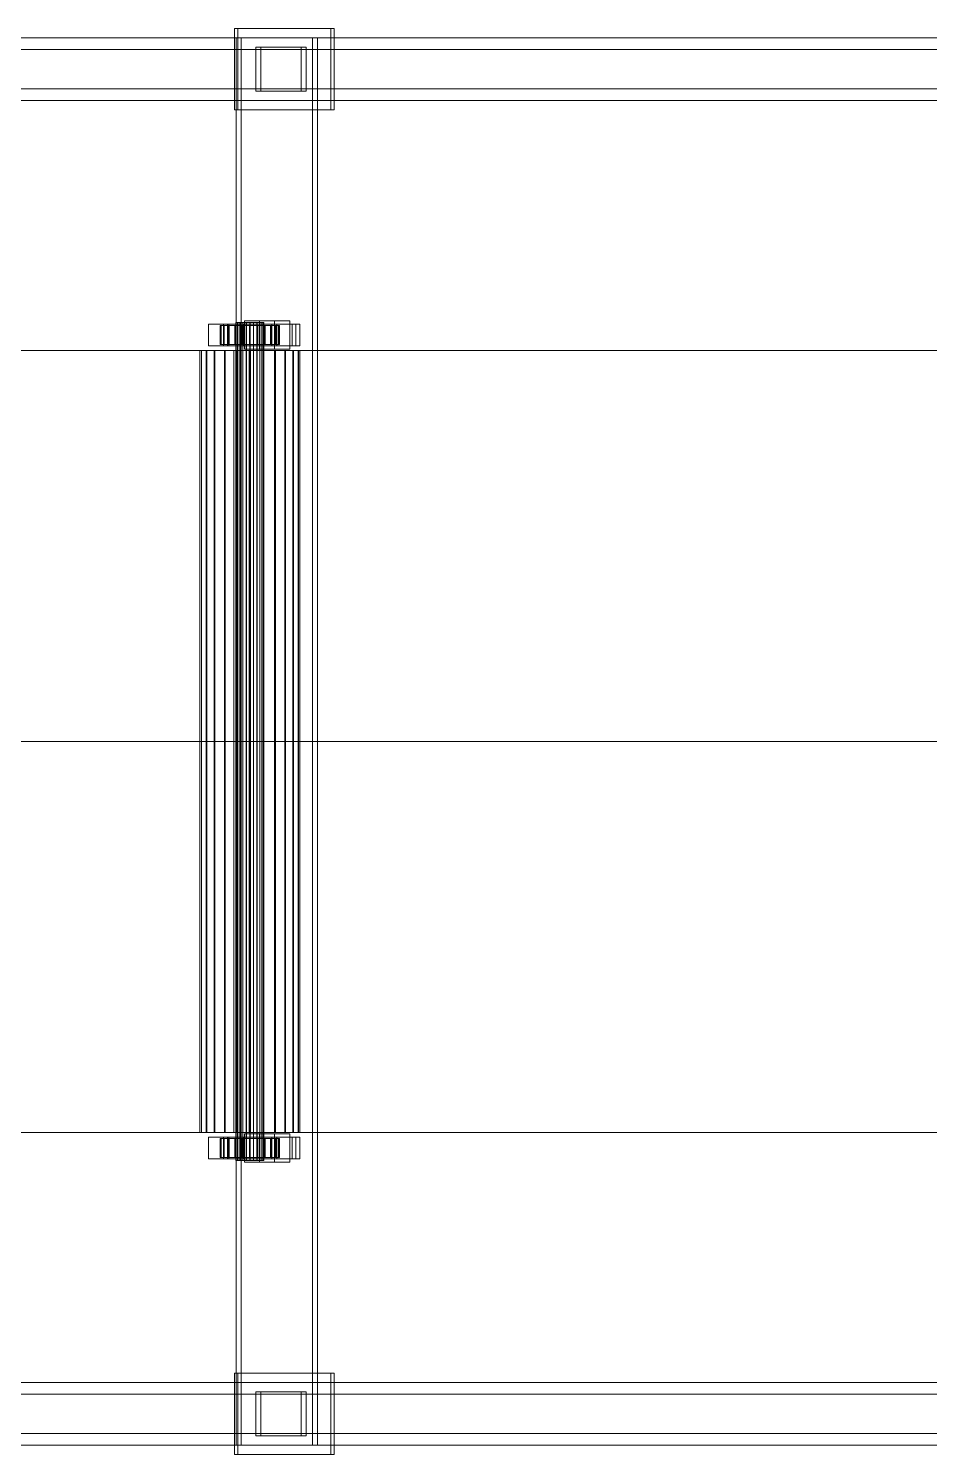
# Model space of a CAD drawing. Header units: millimetres. Extents: x -2500 to 58855, y -53268 to 6837.
# Drawn here: x 32337 to 32913, y -18456 to -17544 of the extents above; entities that cross this region are included whole.
import ezdxf

# ---------------------------------------------------------------- set-up
doc = ezdxf.new("R2010")
doc.units = ezdxf.units.MM
doc.layers.add('superior_C03', color=7, linetype='Continuous', lineweight=0)

msp = doc.modelspace()

# ---------------------------------------------------------------- linework, layer by layer
at = {"layer": 'superior_C03'}
for p, q in [((32530.21, -17544), (32468.574, -17544)), ((32468.574, -17544), (32468.574, -17596)), ((32470.729, -17544), (32468.574, -17544)), ((32470.729, -17596), (32470.729, -17544)), ((32470.729, -17544), (32532.364, -17544)), ((32530.21, -17596), (32530.21, -17544)), ((32530.21, -17544), (32532.364, -17544)), ((32532.364, -17544), (32532.364, -17596)), ((33223.029, -17550), (32067.364, -17550)), ((32078.137, -17550), (33233.801, -17550)), ((33313.247, -17550), (32157.583, -17550)), ((32171.048, -17550), (33326.713, -17550)), ((32518.467, -17550), (32469.544, -17550)), ((32469.544, -17550), (32469.544, -18450)), ((32472.776, -17550), (32469.544, -17550)), ((32472.776, -18450), (32472.776, -17550)), ((32472.776, -17550), (32521.699, -17550)), ((32518.467, -18450), (32518.467, -17550)), ((32518.467, -17550), (32521.699, -17550)), ((32521.699, -17550), (32521.699, -18450)), ((33220.59, -17557.5), (32156.491, -17557.5)), ((32172.14, -17557.5), (33236.24, -17557.5)), ((32511.145, -17556), (32482.253, -17556)), ((32482.253, -17556), (32482.253, -17584)), ((32485.485, -17556), (32482.253, -17556)), ((32485.485, -17584), (32485.485, -17556)), ((32485.485, -17556), (32514.376, -17556)), ((32511.145, -17584), (32511.145, -17556)), ((32511.145, -17556), (32514.376, -17556)), ((32514.376, -17556), (32514.376, -17584)), ((32156.491, -17582.5), (33220.59, -17582.5)), ((32172.14, -17582.5), (33236.24, -17582.5)), ((32067.364, -17590), (33223.029, -17590)), ((32078.137, -17590), (33233.801, -17590)), ((32157.583, -17590), (33313.247, -17590)), ((32171.048, -17590), (33326.713, -17590)), ((32482.253, -17584), (32511.145, -17584)), ((32482.253, -17584), (32485.485, -17584)), ((32514.376, -17584), (32485.485, -17584)), ((32514.376, -17584), (32511.145, -17584)), ((32468.574, -17596), (32530.21, -17596)), ((32468.574, -17596), (32470.729, -17596)), ((32532.364, -17596), (32470.729, -17596)), ((32532.364, -17596), (32530.21, -17596)), ((32461.598, -17733), (32451.967, -17733)), ((32451.967, -17733), (32451.967, -17747)), ((32464.894, -17733), (32451.967, -17733)), ((32459.981, -17734), (32459.387, -17734)), ((32459.387, -17734), (32469.386, -17734)), ((32459.387, -17746), (32459.387, -17734)), ((32459.387, -17734), (32460.088, -17734)), ((32461.829, -17734), (32459.981, -17734)), ((32459.981, -17734), (32469.668, -17734)), ((32459.981, -17746), (32459.981, -17734)), ((32460.088, -17734), (32469.718, -17734)), ((32460.088, -17746), (32460.088, -17734)), ((32460.088, -17734), (32462.036, -17734)), ((32507.693, -17733), (32461.467, -17733)), ((32461.467, -17733), (32461.467, -17747)), ((32464.16, -17733), (32461.467, -17733)), ((32461.598, -17747), (32461.598, -17733)), ((32461.598, -17733), (32474.525, -17733)), ((32464.805, -17734), (32461.829, -17734)), ((32461.829, -17734), (32470.543, -17734)), ((32461.829, -17746), (32461.829, -17734)), ((32462.036, -17734), (32470.641, -17734)), ((32462.036, -17746), (32462.036, -17734)), ((32462.036, -17734), (32465.098, -17734)), ((32464.16, -17747), (32464.16, -17733)), ((32464.16, -17733), (32510.386, -17733)), ((32468.707, -17734), (32464.805, -17734)), ((32464.805, -17734), (32471.953, -17734)), ((32464.805, -17746), (32464.805, -17734)), ((32464.894, -17747), (32464.894, -17733)), ((32464.894, -17733), (32474.525, -17733)), ((32465.098, -17734), (32472.091, -17734)), ((32465.098, -17746), (32465.098, -17734)), ((32465.098, -17734), (32469.065, -17734)), ((32473.269, -17734), (32468.707, -17734)), ((32468.707, -17734), (32473.801, -17734)), ((32468.707, -17746), (32468.707, -17734)), ((32469.065, -17734), (32473.971, -17734)), ((32469.065, -17746), (32469.065, -17734)), ((32469.065, -17734), (32473.668, -17734)), ((32469.668, -17732), (32469.386, -17732)), ((32469.386, -17732), (32469.718, -17732)), ((32469.386, -18268), (32469.386, -17732)), ((32469.386, -17734), (32469.668, -17734)), ((32469.386, -17734), (32469.386, -17746)), ((32469.718, -17734), (32469.386, -17734)), ((32470.543, -17732), (32469.668, -17732)), ((32469.668, -18268), (32469.668, -17732)), ((32469.668, -17734), (32470.543, -17734)), ((32469.668, -17734), (32469.668, -17746)), ((32469.718, -17732), (32470.641, -17732)), ((32469.718, -18268), (32469.718, -17732)), ((32469.718, -17734), (32469.718, -17746)), ((32470.641, -17734), (32469.718, -17734)), ((32471.953, -17732), (32470.543, -17732)), ((32470.543, -18268), (32470.543, -17732)), ((32470.543, -17734), (32471.953, -17734)), ((32470.543, -17734), (32470.543, -17746)), ((32470.641, -17732), (32472.091, -17732)), ((32470.641, -18268), (32470.641, -17732)), ((32470.641, -17734), (32470.641, -17746)), ((32472.091, -17734), (32470.641, -17734)), ((32473.801, -17732), (32471.953, -17732)), ((32471.953, -18268), (32471.953, -17732)), ((32471.953, -17734), (32473.801, -17734)), ((32471.953, -17734), (32471.953, -17746)), ((32472.091, -17732), (32473.971, -17732)), ((32472.091, -18268), (32472.091, -17732)), ((32472.091, -17734), (32472.091, -17746)), ((32473.971, -17734), (32472.091, -17734)), ((32478.179, -17734), (32473.269, -17734)), ((32473.269, -17734), (32475.962, -17734)), ((32473.269, -17746), (32473.269, -17734)), ((32473.668, -17734), (32476.151, -17734)), ((32473.668, -17746), (32473.668, -17734)), ((32473.668, -17734), (32478.592, -17734)), ((32475.962, -17732), (32473.801, -17732)), ((32473.801, -18268), (32473.801, -17732)), ((32473.801, -17734), (32475.962, -17734)), ((32473.801, -17734), (32473.801, -17746)), ((32473.971, -17732), (32476.151, -17732)), ((32473.971, -18268), (32473.971, -17732)), ((32473.971, -17734), (32473.971, -17746)), ((32476.151, -17734), (32473.971, -17734)), ((32474.525, -17733), (32474.525, -17747)), ((32494.21, -17731), (32474.949, -17731)), ((32474.949, -17731), (32474.949, -17749)), ((32484.644, -17731), (32474.949, -17731)), ((32478.288, -17732), (32475.962, -17732)), ((32475.962, -18268), (32475.962, -17732)), ((32475.962, -17734), (32478.288, -17734)), ((32475.962, -17734), (32475.962, -17746)), ((32476.151, -17732), (32478.484, -17732)), ((32476.151, -18268), (32476.151, -17732)), ((32476.151, -17734), (32476.151, -17746)), ((32478.484, -17734), (32476.151, -17734)), ((32483.103, -17734), (32478.179, -17734)), ((32478.179, -17734), (32478.288, -17734)), ((32478.179, -17746), (32478.179, -17734)), ((32480.62, -17732), (32478.288, -17732)), ((32478.288, -18268), (32478.288, -17732)), ((32478.288, -17734), (32480.62, -17734)), ((32478.288, -17734), (32478.288, -17746)), ((32478.484, -17732), (32480.81, -17732)), ((32478.484, -18268), (32478.484, -17732)), ((32478.592, -17734), (32478.484, -17734)), ((32478.484, -17734), (32478.484, -17746)), ((32480.81, -17734), (32478.484, -17734)), ((32478.592, -17746), (32478.592, -17734)), ((32478.592, -17734), (32483.503, -17734)), ((32482.801, -17732), (32480.62, -17732)), ((32480.62, -18268), (32480.62, -17732)), ((32483.103, -17734), (32480.62, -17734)), ((32480.62, -17734), (32482.801, -17734)), ((32480.62, -17734), (32480.62, -17746)), ((32480.81, -17732), (32482.97, -17732)), ((32480.81, -18268), (32480.81, -17732)), ((32483.503, -17734), (32480.81, -17734)), ((32480.81, -17734), (32480.81, -17746)), ((32482.97, -17734), (32480.81, -17734)), ((32492.416, -17733), (32482.785, -17733)), ((32482.785, -17733), (32482.785, -17747)), ((32495.712, -17733), (32482.785, -17733)), ((32484.68, -17732), (32482.801, -17732)), ((32482.801, -18268), (32482.801, -17732)), ((32487.706, -17734), (32482.801, -17734)), ((32482.801, -17734), (32484.68, -17734)), ((32482.801, -17734), (32482.801, -17746)), ((32482.97, -17732), (32484.819, -17732)), ((32482.97, -18268), (32482.97, -17732)), ((32488.064, -17734), (32482.97, -17734)), ((32482.97, -17734), (32482.97, -17746)), ((32484.819, -17734), (32482.97, -17734)), ((32487.706, -17734), (32483.103, -17734)), ((32483.103, -17746), (32483.103, -17734)), ((32483.503, -17746), (32483.503, -17734)), ((32483.503, -17734), (32488.064, -17734)), ((32484.644, -17749), (32484.644, -17731)), ((32484.644, -17731), (32503.905, -17731)), ((32486.131, -17732), (32484.68, -17732)), ((32484.68, -18268), (32484.68, -17732)), ((32491.674, -17734), (32484.68, -17734)), ((32484.68, -17734), (32486.131, -17734)), ((32484.68, -17734), (32484.68, -17746)), ((32484.819, -17732), (32486.228, -17732)), ((32484.819, -18268), (32484.819, -17732)), ((32491.966, -17734), (32484.819, -17734)), ((32484.819, -17734), (32484.819, -17746)), ((32486.228, -17734), (32484.819, -17734)), ((32487.053, -17732), (32486.131, -17732)), ((32486.131, -18268), (32486.131, -17732)), ((32494.736, -17734), (32486.131, -17734)), ((32486.131, -17734), (32487.053, -17734)), ((32486.131, -17734), (32486.131, -17746)), ((32486.228, -17732), (32487.104, -17732)), ((32486.228, -18268), (32486.228, -17732)), ((32494.943, -17734), (32486.228, -17734)), ((32486.228, -17734), (32486.228, -17746)), ((32487.104, -17734), (32486.228, -17734)), ((32487.385, -17732), (32487.053, -17732)), ((32487.053, -17732), (32487.053, -18268)), ((32487.053, -17734), (32496.684, -17734)), ((32487.053, -17746), (32487.053, -17734)), ((32487.053, -17734), (32487.385, -17734)), ((32487.104, -17732), (32487.385, -17732)), ((32487.104, -18268), (32487.104, -17732)), ((32496.791, -17734), (32487.104, -17734)), ((32487.104, -17734), (32487.104, -17746)), ((32487.385, -17734), (32487.104, -17734)), ((32487.385, -18268), (32487.385, -17732)), ((32497.385, -17734), (32487.385, -17734)), ((32487.385, -17734), (32487.385, -17746)), ((32491.674, -17734), (32487.706, -17734)), ((32487.706, -17746), (32487.706, -17734)), ((32488.064, -17746), (32488.064, -17734)), ((32488.064, -17734), (32491.966, -17734)), ((32494.736, -17734), (32491.674, -17734)), ((32491.674, -17746), (32491.674, -17734)), ((32491.966, -17746), (32491.966, -17734)), ((32491.966, -17734), (32494.943, -17734)), ((32492.416, -17747), (32492.416, -17733)), ((32492.416, -17733), (32505.343, -17733)), ((32494.21, -17749), (32494.21, -17731)), ((32494.21, -17731), (32503.905, -17731)), ((32496.684, -17734), (32494.736, -17734)), ((32494.736, -17746), (32494.736, -17734)), ((32494.943, -17746), (32494.943, -17734)), ((32494.943, -17734), (32496.791, -17734)), ((32495.712, -17747), (32495.712, -17733)), ((32495.712, -17733), (32505.343, -17733)), ((32496.684, -17734), (32496.684, -17746)), ((32497.385, -17734), (32496.684, -17734)), ((32496.791, -17746), (32496.791, -17734)), ((32496.791, -17734), (32497.385, -17734)), ((32497.385, -17746), (32497.385, -17734)), ((32503.905, -17731), (32503.905, -17749)), ((32505.343, -17733), (32505.343, -17747)), ((32507.693, -17747), (32507.693, -17733)), ((32507.693, -17733), (32510.386, -17733)), ((32510.386, -17733), (32510.386, -17747)), ((32451.967, -17747), (32461.598, -17747)), ((32451.967, -17747), (32464.894, -17747)), ((32469.386, -17746), (32459.387, -17746)), ((32459.387, -17746), (32459.981, -17746)), ((32460.088, -17746), (32459.387, -17746)), ((32469.668, -17746), (32459.981, -17746)), ((32459.981, -17746), (32461.829, -17746)), ((32469.718, -17746), (32460.088, -17746)), ((32462.036, -17746), (32460.088, -17746)), ((32461.467, -17747), (32507.693, -17747)), ((32461.467, -17747), (32464.16, -17747)), ((32474.525, -17747), (32461.598, -17747)), ((32470.543, -17746), (32461.829, -17746)), ((32461.829, -17746), (32464.805, -17746)), ((32470.641, -17746), (32462.036, -17746)), ((32465.098, -17746), (32462.036, -17746)), ((32510.386, -17747), (32464.16, -17747)), ((32471.953, -17746), (32464.805, -17746)), ((32464.805, -17746), (32468.707, -17746)), ((32474.525, -17747), (32464.894, -17747)), ((32472.091, -17746), (32465.098, -17746)), ((32469.065, -17746), (32465.098, -17746)), ((32473.801, -17746), (32468.707, -17746)), ((32468.707, -17746), (32473.269, -17746)), ((32473.971, -17746), (32469.065, -17746)), ((32473.668, -17746), (32469.065, -17746)), ((32469.668, -17746), (32469.386, -17746)), ((32469.386, -17746), (32469.718, -17746)), ((32470.543, -17746), (32469.668, -17746)), ((32469.718, -17746), (32470.641, -17746)), ((32471.953, -17746), (32470.543, -17746)), ((32470.641, -17746), (32472.091, -17746)), ((32473.801, -17746), (32471.953, -17746)), ((32472.091, -17746), (32473.971, -17746)), ((32475.962, -17746), (32473.269, -17746)), ((32473.269, -17746), (32478.179, -17746)), ((32476.151, -17746), (32473.668, -17746)), ((32478.592, -17746), (32473.668, -17746)), ((32475.962, -17746), (32473.801, -17746)), ((32473.971, -17746), (32476.151, -17746)), ((32478.288, -17746), (32475.962, -17746)), ((32476.151, -17746), (32478.484, -17746)), ((32478.288, -17746), (32478.179, -17746)), ((32478.179, -17746), (32483.103, -17746)), ((32480.62, -17746), (32478.288, -17746)), ((32478.484, -17746), (32478.592, -17746)), ((32478.484, -17746), (32480.81, -17746)), ((32483.503, -17746), (32478.592, -17746)), ((32482.801, -17746), (32480.62, -17746)), ((32480.62, -17746), (32483.103, -17746)), ((32480.81, -17746), (32483.503, -17746)), ((32480.81, -17746), (32482.97, -17746)), ((32482.785, -17747), (32492.416, -17747)), ((32482.785, -17747), (32495.712, -17747)), ((32484.68, -17746), (32482.801, -17746)), ((32482.801, -17746), (32487.706, -17746)), ((32482.97, -17746), (32488.064, -17746)), ((32482.97, -17746), (32484.819, -17746)), ((32483.103, -17746), (32487.706, -17746)), ((32488.064, -17746), (32483.503, -17746)), ((32486.131, -17746), (32484.68, -17746)), ((32484.68, -17746), (32491.674, -17746)), ((32484.819, -17746), (32491.966, -17746)), ((32484.819, -17746), (32486.228, -17746)), ((32487.053, -17746), (32486.131, -17746)), ((32486.131, -17746), (32494.736, -17746)), ((32486.228, -17746), (32494.943, -17746)), ((32486.228, -17746), (32487.104, -17746)), ((32496.684, -17746), (32487.053, -17746)), ((32487.385, -17746), (32487.053, -17746)), ((32487.104, -17746), (32496.791, -17746)), ((32487.104, -17746), (32487.385, -17746)), ((32487.385, -17746), (32497.385, -17746)), ((32487.706, -17746), (32491.674, -17746)), ((32491.966, -17746), (32488.064, -17746)), ((32491.674, -17746), (32494.736, -17746)), ((32494.943, -17746), (32491.966, -17746)), ((32505.343, -17747), (32492.416, -17747)), ((32494.736, -17746), (32496.684, -17746)), ((32496.791, -17746), (32494.943, -17746)), ((32505.343, -17747), (32495.712, -17747)), ((32496.684, -17746), (32497.385, -17746)), ((32497.385, -17746), (32496.791, -17746)), ((32510.386, -17747), (32507.693, -17747)), ((27467.597, -17750), (36944.047, -17750)), ((36945.393, -17750), (27468.944, -17750)), ((31524.359, -17750), (32468.152, -17750)), ((32469.768, -17750), (31525.975, -17750)), ((32447.388, -17750), (32446.388, -17750)), ((32446.388, -17750), (32447.568, -17750)), ((32446.388, -18250), (32446.388, -17750)), ((32450.501, -17750), (32447.388, -17750)), ((32447.388, -18250), (32447.388, -17750)), ((32447.568, -17750), (32450.849, -17750)), ((32447.568, -18250), (32447.568, -17750)), ((32455.514, -17750), (32450.501, -17750)), ((32450.501, -18250), (32450.501, -17750)), ((32450.849, -17750), (32456.006, -17750)), ((32450.849, -18250), (32450.849, -17750)), ((32462.085, -17750), (32455.514, -17750)), ((32455.514, -18250), (32455.514, -17750)), ((32456.006, -17750), (32462.688, -17750)), ((32456.006, -18250), (32456.006, -17750)), ((32469.768, -17750), (32462.085, -17750)), ((32462.085, -18250), (32462.085, -17750)), ((32462.688, -17750), (32470.44, -17750)), ((32462.688, -18250), (32462.688, -17750)), ((32468.152, -17750), (32468.152, -18000)), ((32468.152, -17750), (32469.768, -17750)), ((32468.152, -17750), (33411.945, -17750)), ((32469.768, -18000), (32469.768, -17750)), ((33413.561, -17750), (32469.768, -17750)), ((32478.038, -17750), (32469.768, -17750)), ((32469.768, -18250), (32469.768, -17750)), ((32470.44, -17750), (32478.734, -17750)), ((32470.44, -18250), (32470.44, -17750)), ((32474.949, -17749), (32494.21, -17749)), ((32484.644, -17749), (32474.949, -17749)), ((32486.331, -17750), (32478.038, -17750)), ((32478.038, -18250), (32478.038, -17750)), ((32478.734, -17750), (32487.004, -17750)), ((32478.734, -18250), (32478.734, -17750)), ((32503.905, -17749), (32484.644, -17749)), ((32494.083, -17750), (32486.331, -17750)), ((32486.331, -18250), (32486.331, -17750)), ((32487.004, -17750), (32494.686, -17750)), ((32487.004, -18250), (32487.004, -17750)), ((32500.766, -17750), (32494.083, -17750)), ((32494.083, -18250), (32494.083, -17750)), ((32503.905, -17749), (32494.21, -17749)), ((32494.686, -17750), (32501.258, -17750)), ((32494.686, -18250), (32494.686, -17750)), ((32505.923, -17750), (32500.766, -17750)), ((32500.766, -18250), (32500.766, -17750)), ((32501.258, -17750), (32506.271, -17750)), ((32501.258, -18250), (32501.258, -17750)), ((32509.203, -17750), (32505.923, -17750)), ((32505.923, -18250), (32505.923, -17750)), ((32506.271, -17750), (32509.384, -17750)), ((32506.271, -18250), (32506.271, -17750)), ((32510.384, -17750), (32509.203, -17750)), ((32509.203, -17750), (32509.203, -18250)), ((32509.384, -17750), (32510.384, -17750)), ((32509.384, -18250), (32509.384, -17750)), ((32510.384, -18250), (32510.384, -17750)), ((31524.359, -18000), (32468.152, -18000)), ((32469.768, -18000), (31525.975, -18000)), ((32468.152, -18000), (32468.152, -18250)), ((32468.152, -18000), (33411.945, -18000)), ((32469.768, -18250), (32469.768, -18000)), ((33413.561, -18000), (32469.768, -18000)), ((36944.047, -18250), (27467.597, -18250)), ((27468.944, -18250), (36945.393, -18250)), ((31524.359, -18250), (32468.152, -18250)), ((31525.975, -18250), (32469.768, -18250)), ((32447.568, -18250), (32446.388, -18250)), ((32446.388, -18250), (32447.388, -18250)), ((32447.388, -18250), (32450.501, -18250)), ((32450.849, -18250), (32447.568, -18250)), ((32450.501, -18250), (32455.514, -18250)), ((32456.006, -18250), (32450.849, -18250)), ((32461.598, -18253), (32451.967, -18253)), ((32451.967, -18253), (32451.967, -18267)), ((32464.894, -18253), (32451.967, -18253)), ((32455.514, -18250), (32462.085, -18250)), ((32462.688, -18250), (32456.006, -18250)), ((32459.981, -18254), (32459.387, -18254)), ((32459.387, -18254), (32469.386, -18254)), ((32459.387, -18266), (32459.387, -18254)), ((32459.387, -18254), (32460.088, -18254)), ((32461.829, -18254), (32459.981, -18254)), ((32459.981, -18254), (32469.668, -18254)), ((32459.981, -18266), (32459.981, -18254)), ((32460.088, -18254), (32469.718, -18254)), ((32460.088, -18266), (32460.088, -18254)), ((32460.088, -18254), (32462.036, -18254)), ((32507.693, -18253), (32461.467, -18253)), ((32461.467, -18253), (32461.467, -18267)), ((32464.16, -18253), (32461.467, -18253)), ((32461.598, -18267), (32461.598, -18253)), ((32461.598, -18253), (32474.525, -18253)), ((32464.805, -18254), (32461.829, -18254)), ((32461.829, -18254), (32470.543, -18254)), ((32461.829, -18266), (32461.829, -18254)), ((32462.036, -18254), (32470.641, -18254)), ((32462.036, -18266), (32462.036, -18254)), ((32462.036, -18254), (32465.098, -18254)), ((32462.085, -18250), (32469.768, -18250)), ((32470.44, -18250), (32462.688, -18250)), ((32464.16, -18267), (32464.16, -18253)), ((32464.16, -18253), (32510.386, -18253)), ((32468.707, -18254), (32464.805, -18254)), ((32464.805, -18254), (32471.953, -18254)), ((32464.805, -18266), (32464.805, -18254)), ((32464.894, -18267), (32464.894, -18253)), ((32464.894, -18253), (32474.525, -18253)), ((32465.098, -18254), (32472.091, -18254)), ((32465.098, -18266), (32465.098, -18254)), ((32465.098, -18254), (32469.065, -18254)), ((32468.152, -18250), (32469.768, -18250)), ((32468.152, -18250), (33411.945, -18250)), ((32473.269, -18254), (32468.707, -18254)), ((32468.707, -18254), (32473.801, -18254)), ((32468.707, -18266), (32468.707, -18254)), ((32469.065, -18254), (32473.971, -18254)), ((32469.065, -18266), (32469.065, -18254)), ((32469.065, -18254), (32473.668, -18254)), ((32469.386, -18254), (32469.668, -18254)), ((32469.386, -18254), (32469.386, -18266)), ((32469.718, -18254), (32469.386, -18254)), ((32469.668, -18254), (32470.543, -18254)), ((32469.668, -18254), (32469.668, -18266)), ((32469.718, -18254), (32469.718, -18266)), ((32470.641, -18254), (32469.718, -18254)), ((32469.768, -18250), (33413.561, -18250)), ((32469.768, -18250), (32478.038, -18250)), ((32478.734, -18250), (32470.44, -18250)), ((32470.543, -18254), (32471.953, -18254)), ((32470.543, -18254), (32470.543, -18266)), ((32470.641, -18254), (32470.641, -18266)), ((32472.091, -18254), (32470.641, -18254)), ((32471.953, -18254), (32473.801, -18254)), ((32471.953, -18254), (32471.953, -18266)), ((32472.091, -18254), (32472.091, -18266)), ((32473.971, -18254), (32472.091, -18254)), ((32478.179, -18254), (32473.269, -18254)), ((32473.269, -18254), (32475.962, -18254)), ((32473.269, -18266), (32473.269, -18254)), ((32473.668, -18254), (32476.151, -18254)), ((32473.668, -18266), (32473.668, -18254)), ((32473.668, -18254), (32478.592, -18254)), ((32473.801, -18254), (32475.962, -18254)), ((32473.801, -18254), (32473.801, -18266)), ((32473.971, -18254), (32473.971, -18266)), ((32476.151, -18254), (32473.971, -18254)), ((32474.525, -18253), (32474.525, -18267)), ((32494.21, -18251), (32474.949, -18251)), ((32474.949, -18251), (32474.949, -18269)), ((32484.644, -18251), (32474.949, -18251)), ((32475.962, -18254), (32478.288, -18254)), ((32475.962, -18254), (32475.962, -18266)), ((32476.151, -18254), (32476.151, -18266)), ((32478.484, -18254), (32476.151, -18254)), ((32478.038, -18250), (32486.331, -18250)), ((32483.103, -18254), (32478.179, -18254)), ((32478.179, -18254), (32478.288, -18254)), ((32478.179, -18266), (32478.179, -18254)), ((32478.288, -18254), (32480.62, -18254)), ((32478.288, -18254), (32478.288, -18266)), ((32478.592, -18254), (32478.484, -18254)), ((32478.484, -18254), (32478.484, -18266)), ((32480.81, -18254), (32478.484, -18254)), ((32478.592, -18266), (32478.592, -18254)), ((32478.592, -18254), (32483.503, -18254)), ((32487.004, -18250), (32478.734, -18250)), ((32483.103, -18254), (32480.62, -18254)), ((32480.62, -18254), (32482.801, -18254)), ((32480.62, -18254), (32480.62, -18266)), ((32483.503, -18254), (32480.81, -18254)), ((32480.81, -18254), (32480.81, -18266)), ((32482.97, -18254), (32480.81, -18254)), ((32492.416, -18253), (32482.785, -18253)), ((32482.785, -18253), (32482.785, -18267)), ((32495.712, -18253), (32482.785, -18253)), ((32487.706, -18254), (32482.801, -18254)), ((32482.801, -18254), (32484.68, -18254)), ((32482.801, -18254), (32482.801, -18266)), ((32488.064, -18254), (32482.97, -18254)), ((32482.97, -18254), (32482.97, -18266)), ((32484.819, -18254), (32482.97, -18254)), ((32487.706, -18254), (32483.103, -18254)), ((32483.103, -18266), (32483.103, -18254)), ((32483.503, -18266), (32483.503, -18254)), ((32483.503, -18254), (32488.064, -18254)), ((32484.644, -18269), (32484.644, -18251)), ((32484.644, -18251), (32503.905, -18251)), ((32491.674, -18254), (32484.68, -18254)), ((32484.68, -18254), (32486.131, -18254)), ((32484.68, -18254), (32484.68, -18266)), ((32491.966, -18254), (32484.819, -18254)), ((32484.819, -18254), (32484.819, -18266)), ((32486.228, -18254), (32484.819, -18254)), ((32494.736, -18254), (32486.131, -18254)), ((32486.131, -18254), (32487.053, -18254)), ((32486.131, -18254), (32486.131, -18266)), ((32494.943, -18254), (32486.228, -18254)), ((32486.228, -18254), (32486.228, -18266)), ((32487.104, -18254), (32486.228, -18254)), ((32486.331, -18250), (32494.083, -18250)), ((32494.686, -18250), (32487.004, -18250)), ((32487.053, -18254), (32496.684, -18254)), ((32487.053, -18266), (32487.053, -18254)), ((32487.053, -18254), (32487.385, -18254)), ((32496.791, -18254), (32487.104, -18254)), ((32487.104, -18254), (32487.104, -18266)), ((32487.385, -18254), (32487.104, -18254)), ((32497.385, -18254), (32487.385, -18254)), ((32487.385, -18254), (32487.385, -18266)), ((32491.674, -18254), (32487.706, -18254)), ((32487.706, -18266), (32487.706, -18254)), ((32488.064, -18266), (32488.064, -18254)), ((32488.064, -18254), (32491.966, -18254)), ((32494.736, -18254), (32491.674, -18254)), ((32491.674, -18266), (32491.674, -18254)), ((32491.966, -18266), (32491.966, -18254)), ((32491.966, -18254), (32494.943, -18254)), ((32492.416, -18267), (32492.416, -18253)), ((32492.416, -18253), (32505.343, -18253)), ((32494.083, -18250), (32500.766, -18250)), ((32494.21, -18269), (32494.21, -18251)), ((32494.21, -18251), (32503.905, -18251)), ((32501.258, -18250), (32494.686, -18250)), ((32496.684, -18254), (32494.736, -18254)), ((32494.736, -18266), (32494.736, -18254)), ((32494.943, -18266), (32494.943, -18254)), ((32494.943, -18254), (32496.791, -18254)), ((32495.712, -18267), (32495.712, -18253)), ((32495.712, -18253), (32505.343, -18253)), ((32496.684, -18254), (32496.684, -18266)), ((32497.385, -18254), (32496.684, -18254)), ((32496.791, -18266), (32496.791, -18254)), ((32496.791, -18254), (32497.385, -18254)), ((32497.385, -18266), (32497.385, -18254)), ((32500.766, -18250), (32505.923, -18250)), ((32506.271, -18250), (32501.258, -18250)), ((32503.905, -18251), (32503.905, -18269)), ((32505.343, -18253), (32505.343, -18267)), ((32505.923, -18250), (32509.203, -18250)), ((32509.384, -18250), (32506.271, -18250)), ((32507.693, -18267), (32507.693, -18253)), ((32507.693, -18253), (32510.386, -18253)), ((32509.203, -18250), (32510.384, -18250)), ((32510.384, -18250), (32509.384, -18250)), ((32510.386, -18253), (32510.386, -18267)), ((32451.967, -18267), (32461.598, -18267)), ((32451.967, -18267), (32464.894, -18267)), ((32469.386, -18266), (32459.387, -18266)), ((32459.387, -18266), (32459.981, -18266)), ((32460.088, -18266), (32459.387, -18266)), ((32469.668, -18266), (32459.981, -18266)), ((32459.981, -18266), (32461.829, -18266)), ((32469.718, -18266), (32460.088, -18266)), ((32462.036, -18266), (32460.088, -18266)), ((32461.467, -18267), (32507.693, -18267)), ((32461.467, -18267), (32464.16, -18267)), ((32474.525, -18267), (32461.598, -18267)), ((32470.543, -18266), (32461.829, -18266)), ((32461.829, -18266), (32464.805, -18266)), ((32470.641, -18266), (32462.036, -18266)), ((32465.098, -18266), (32462.036, -18266)), ((32510.386, -18267), (32464.16, -18267)), ((32471.953, -18266), (32464.805, -18266)), ((32464.805, -18266), (32468.707, -18266)), ((32474.525, -18267), (32464.894, -18267)), ((32472.091, -18266), (32465.098, -18266)), ((32469.065, -18266), (32465.098, -18266)), ((32473.801, -18266), (32468.707, -18266)), ((32468.707, -18266), (32473.269, -18266)), ((32473.971, -18266), (32469.065, -18266)), ((32473.668, -18266), (32469.065, -18266)), ((32469.668, -18266), (32469.386, -18266)), ((32469.386, -18266), (32469.718, -18266)), ((32470.543, -18266), (32469.668, -18266)), ((32469.718, -18266), (32470.641, -18266)), ((32471.953, -18266), (32470.543, -18266)), ((32470.641, -18266), (32472.091, -18266)), ((32473.801, -18266), (32471.953, -18266)), ((32472.091, -18266), (32473.971, -18266)), ((32475.962, -18266), (32473.269, -18266)), ((32473.269, -18266), (32478.179, -18266)), ((32476.151, -18266), (32473.668, -18266)), ((32478.592, -18266), (32473.668, -18266)), ((32475.962, -18266), (32473.801, -18266)), ((32473.971, -18266), (32476.151, -18266)), ((32478.288, -18266), (32475.962, -18266)), ((32476.151, -18266), (32478.484, -18266)), ((32478.288, -18266), (32478.179, -18266)), ((32478.179, -18266), (32483.103, -18266)), ((32480.62, -18266), (32478.288, -18266)), ((32478.484, -18266), (32478.592, -18266)), ((32478.484, -18266), (32480.81, -18266)), ((32483.503, -18266), (32478.592, -18266)), ((32482.801, -18266), (32480.62, -18266)), ((32480.62, -18266), (32483.103, -18266)), ((32480.81, -18266), (32483.503, -18266)), ((32480.81, -18266), (32482.97, -18266)), ((32482.785, -18267), (32492.416, -18267)), ((32482.785, -18267), (32495.712, -18267)), ((32484.68, -18266), (32482.801, -18266)), ((32482.801, -18266), (32487.706, -18266)), ((32482.97, -18266), (32488.064, -18266)), ((32482.97, -18266), (32484.819, -18266)), ((32483.103, -18266), (32487.706, -18266)), ((32488.064, -18266), (32483.503, -18266)), ((32486.131, -18266), (32484.68, -18266)), ((32484.68, -18266), (32491.674, -18266)), ((32484.819, -18266), (32491.966, -18266)), ((32484.819, -18266), (32486.228, -18266)), ((32487.053, -18266), (32486.131, -18266)), ((32486.131, -18266), (32494.736, -18266)), ((32486.228, -18266), (32494.943, -18266)), ((32486.228, -18266), (32487.104, -18266)), ((32496.684, -18266), (32487.053, -18266)), ((32487.385, -18266), (32487.053, -18266)), ((32487.104, -18266), (32496.791, -18266)), ((32487.104, -18266), (32487.385, -18266)), ((32487.385, -18266), (32497.385, -18266)), ((32487.706, -18266), (32491.674, -18266)), ((32491.966, -18266), (32488.064, -18266)), ((32491.674, -18266), (32494.736, -18266)), ((32494.943, -18266), (32491.966, -18266)), ((32505.343, -18267), (32492.416, -18267)), ((32494.736, -18266), (32496.684, -18266)), ((32496.791, -18266), (32494.943, -18266)), ((32505.343, -18267), (32495.712, -18267)), ((32496.684, -18266), (32497.385, -18266)), ((32497.385, -18266), (32496.791, -18266)), ((32510.386, -18267), (32507.693, -18267)), ((32469.718, -18268), (32469.386, -18268)), ((32469.386, -18268), (32469.668, -18268)), ((32469.668, -18268), (32470.543, -18268)), ((32470.641, -18268), (32469.718, -18268)), ((32470.543, -18268), (32471.953, -18268)), ((32472.091, -18268), (32470.641, -18268)), ((32471.953, -18268), (32473.801, -18268)), ((32473.971, -18268), (32472.091, -18268)), ((32473.801, -18268), (32475.962, -18268)), ((32476.151, -18268), (32473.971, -18268)), ((32474.949, -18269), (32494.21, -18269)), ((32484.644, -18269), (32474.949, -18269)), ((32475.962, -18268), (32478.288, -18268)), ((32478.484, -18268), (32476.151, -18268)), ((32478.288, -18268), (32480.62, -18268)), ((32480.81, -18268), (32478.484, -18268)), ((32480.62, -18268), (32482.801, -18268)), ((32482.97, -18268), (32480.81, -18268)), ((32482.801, -18268), (32484.68, -18268)), ((32484.819, -18268), (32482.97, -18268)), ((32503.905, -18269), (32484.644, -18269)), ((32484.68, -18268), (32486.131, -18268)), ((32486.228, -18268), (32484.819, -18268)), ((32486.131, -18268), (32487.053, -18268)), ((32487.104, -18268), (32486.228, -18268)), ((32487.053, -18268), (32487.385, -18268)), ((32487.385, -18268), (32487.104, -18268)), ((32503.905, -18269), (32494.21, -18269)), ((32530.21, -18404), (32468.574, -18404)), ((32468.574, -18404), (32468.574, -18456)), ((32470.729, -18404), (32468.574, -18404)), ((32470.729, -18456), (32470.729, -18404)), ((32470.729, -18404), (32532.364, -18404)), ((32530.21, -18456), (32530.21, -18404)), ((32530.21, -18404), (32532.364, -18404)), ((32532.364, -18404), (32532.364, -18456)), ((33223.029, -18410), (32067.364, -18410)), ((32078.137, -18410), (33233.801, -18410)), ((33313.247, -18410), (32157.583, -18410)), ((32171.048, -18410), (33326.713, -18410)), ((33220.59, -18417.5), (32156.491, -18417.5)), ((32172.14, -18417.5), (33236.24, -18417.5)), ((32511.145, -18416), (32482.253, -18416)), ((32482.253, -18416), (32482.253, -18444)), ((32485.485, -18416), (32482.253, -18416)), ((32485.485, -18444), (32485.485, -18416)), ((32485.485, -18416), (32514.376, -18416)), ((32511.145, -18444), (32511.145, -18416)), ((32511.145, -18416), (32514.376, -18416)), ((32514.376, -18416), (32514.376, -18444)), ((32156.491, -18442.5), (33220.59, -18442.5)), ((32172.14, -18442.5), (33236.24, -18442.5)), ((32482.253, -18444), (32511.145, -18444)), ((32482.253, -18444), (32485.485, -18444)), ((32514.376, -18444), (32485.485, -18444)), ((32514.376, -18444), (32511.145, -18444)), ((32067.364, -18450), (33223.029, -18450)), ((32078.137, -18450), (33233.801, -18450)), ((32157.583, -18450), (33313.247, -18450)), ((32171.048, -18450), (33326.713, -18450)), ((32468.574, -18456), (32530.21, -18456)), ((32468.574, -18456), (32470.729, -18456)), ((32469.544, -18450), (32518.467, -18450)), ((32469.544, -18450), (32472.776, -18450)), ((32532.364, -18456), (32470.729, -18456)), ((32521.699, -18450), (32472.776, -18450)), ((32521.699, -18450), (32518.467, -18450)), ((32532.364, -18456), (32530.21, -18456))]:
    msp.add_line(p, q, dxfattribs=at)

doc.saveas('drawing.dxf')
